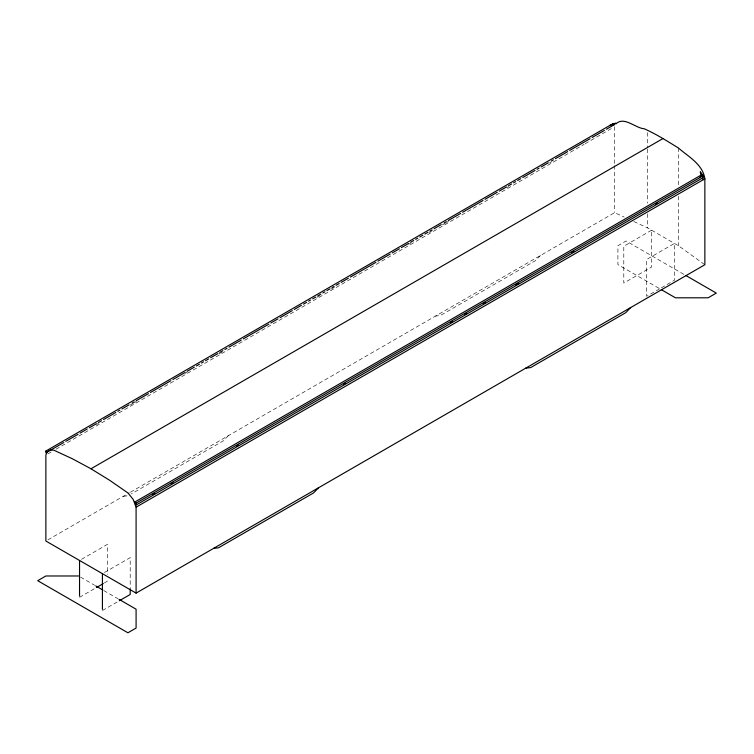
<?xml version="1.0" encoding="UTF-8"?>
<svg xmlns="http://www.w3.org/2000/svg" width="754" height="754" viewBox="0 0 754 754"><rect width="100%" height="100%" fill="white"/><g stroke="black" fill="none" stroke-linecap="round" stroke-linejoin="round"><path stroke-width="0.57" stroke-dasharray="3.77 2.83" d="M228.273 435.718L223.363 440.817L131.281 493.983M540.439 255.493L535.538 260.592L440.411 315.502L435.51 316.067M96.569 424.483L98.604 423.305M130.225 405.049L133.288 403.286M134.306 402.693L136.351 401.514M185.314 373.249L187.35 372.071M218.971 353.814L222.034 352.052M316.897 297.283L319.95 295.511M331.176 289.036L335.257 286.68M408.696 244.277L410.732 243.099M429.092 232.496L433.173 230.149M442.353 224.843L445.416 223.08M446.434 222.487L448.479 221.308M506.622 187.746L508.658 186.568M549.459 163.005L551.504 161.827M47.898 453.908L51.96 451.571M56.013 449.224L584.199 144.278M585.217 143.694L612.012 128.227M47.907 539.855L129.443 492.777M130.461 492.192L614.642 212.656L624.227 217.086M81.526 559.317L107.322 544.426L107.322 574.36M104.41 572.531L130.206 557.64L130.206 587.564M79.538 597.309L95.419 588.139M104.344 582.983L107.322 581.268L107.322 578.959M102.421 610.514L118.303 601.353M659.571 288.848L646.678 296.294L646.678 259.451L674.462 243.41L674.462 280.252L660.57 288.273M123.345 496.302L128.246 495.736M633.812 221.525L647.658 227.934L678.383 245.681L704.858 264.739M683.859 274.362L626.084 240.997L617.912 245.719L617.912 264.588L659.288 288.48M80.574 577.149L94.712 585.302M103.788 590.552L117.926 598.704M678.383 147.982L678.383 186.822M678.383 196.238L678.383 245.681M647.658 132.6L647.658 147.897M647.658 149.075L647.658 203.222M647.658 213.816L647.658 227.934M614.642 126.71L614.642 164.381M614.642 165.56L614.642 212.656M651.579 230.206L623.794 246.247L623.794 283.08L651.579 267.039L651.579 230.206"/><path stroke-width="1.13" d="M699.957 177.586L701.314 175.126L700.296 171.959L703.228 175.691L703.228 177.586L136.088 505.01L135.371 504.605M318.49 487.81L313.589 492.909L218.462 547.819L213.561 548.384M630.655 307.575L625.754 312.674L530.637 367.594L525.726 368.159M614.095 124.994L614.595 124.523L613.002 123.609L45.871 451.043L45.871 452.928L46.588 453.343M615.848 123.976C623.954 115.814 635.358 128.189 644.161 128.745C656.15 134.042 667.262 141.102 678.383 147.982C688.477 156.785 702.747 164.212 704.858 178.792L704.858 264.739L136.088 593.115L45.871 541.023L45.871 455.086L46.965 452.428L48.793 450.685L51.206 449.931L54.043 450.279L72.469 458.809L90.98 468.781L109.49 480.185L127.916 492.928L133.166 499.393L136.088 507.169L136.088 593.115M63.779 442.532L47.455 451.957L45.871 451.043M65.815 441.354L78.058 434.285M80.094 433.107L87.238 428.988M89.274 427.81L96.418 423.691M98.454 422.513L101.517 420.741M103.562 419.563L115.796 412.495M117.841 411.316L119.877 410.138M121.922 408.96L129.057 404.841M132.12 403.079L134.155 401.901M136.201 400.723L148.434 393.654M150.48 392.476L170.875 380.695M172.92 379.516L185.164 372.457M187.199 371.279L194.343 367.151M196.379 365.973L199.442 364.21M201.478 363.032L203.523 361.854M205.559 360.676L208.622 358.904M210.658 357.726L217.802 353.607M219.838 352.429L222.901 350.667M224.937 349.488L226.982 348.31M229.018 347.132L241.261 340.063M243.297 338.885L268.801 324.163M270.846 322.985L277.981 318.867M280.026 317.688L292.26 310.62M294.305 309.442L301.44 305.313M303.485 304.135L306.539 302.373M308.584 301.195L310.62 300.017M312.665 298.838L315.719 297.076M317.764 295.898L320.827 294.126M322.863 292.948L324.908 291.77M326.944 290.592L330.007 288.829M332.043 287.651L334.088 286.473M336.124 285.295L339.187 283.532M341.223 282.354L348.367 278.226M350.403 277.048L375.907 262.326M377.942 261.148L390.186 254.079M392.221 252.901L399.366 248.782M401.401 247.604L408.545 243.485M410.581 242.307L413.644 240.535M415.69 239.357L417.725 238.179M419.761 237.001L422.824 235.239M424.87 234.06L427.923 232.289M429.969 231.11L432.004 229.942M434.05 228.764L441.184 224.635M444.247 222.873L446.283 221.695M448.328 220.517L460.571 213.448M462.607 212.27L483.003 200.489M485.048 199.31L497.291 192.251M499.327 191.073L506.471 186.945M508.507 185.767L511.57 184.004M513.606 182.826L515.651 181.648M517.687 180.47L520.75 178.698M522.786 177.529L535.029 170.461M537.065 169.282L539.11 168.104M541.146 166.926L548.29 162.798M551.353 161.036L553.389 159.857M555.425 158.679L567.668 151.611M569.713 150.432L590.109 138.661M592.154 137.482L604.388 130.414M606.433 129.236L613.567 125.107M90.98 468.781L663.02 138.519M136.088 503.125L703.228 175.691L701.644 174.777L134.504 502.211L136.088 503.125L136.088 505.01M152.713 494.586L154.758 493.418M171.073 483.993L173.118 482.814M236.36 446.302L238.396 445.124M343.466 384.465L345.502 383.286M450.562 322.627L452.607 321.449M464.841 314.39L466.886 313.212M483.201 303.787L485.246 302.608M515.849 284.937L518.903 283.174M571.947 252.552L573.982 251.374M655.594 204.259L657.629 203.08M136.088 507.169L704.858 178.792M96.408 587.564L103.355 583.558M119.292 600.778L130.206 594.472L130.206 588.714M609.741 125.494L615.933 123.251L613.002 123.609M78.557 575.981L45.871 575.981L37.7 580.693L127.916 632.785L136.088 628.063L136.088 609.194L118.934 599.289M685.886 275.53L716.3 293.089L708.129 297.802L675.443 297.802L661.315 289.649M95.72 585.886L102.78 589.967M700.296 171.959L702.134 175.823M702.511 177.171L703.228 179.735M102.421 573.681L102.421 609.364M79.538 560.467L79.538 596.15"/></g></svg>
